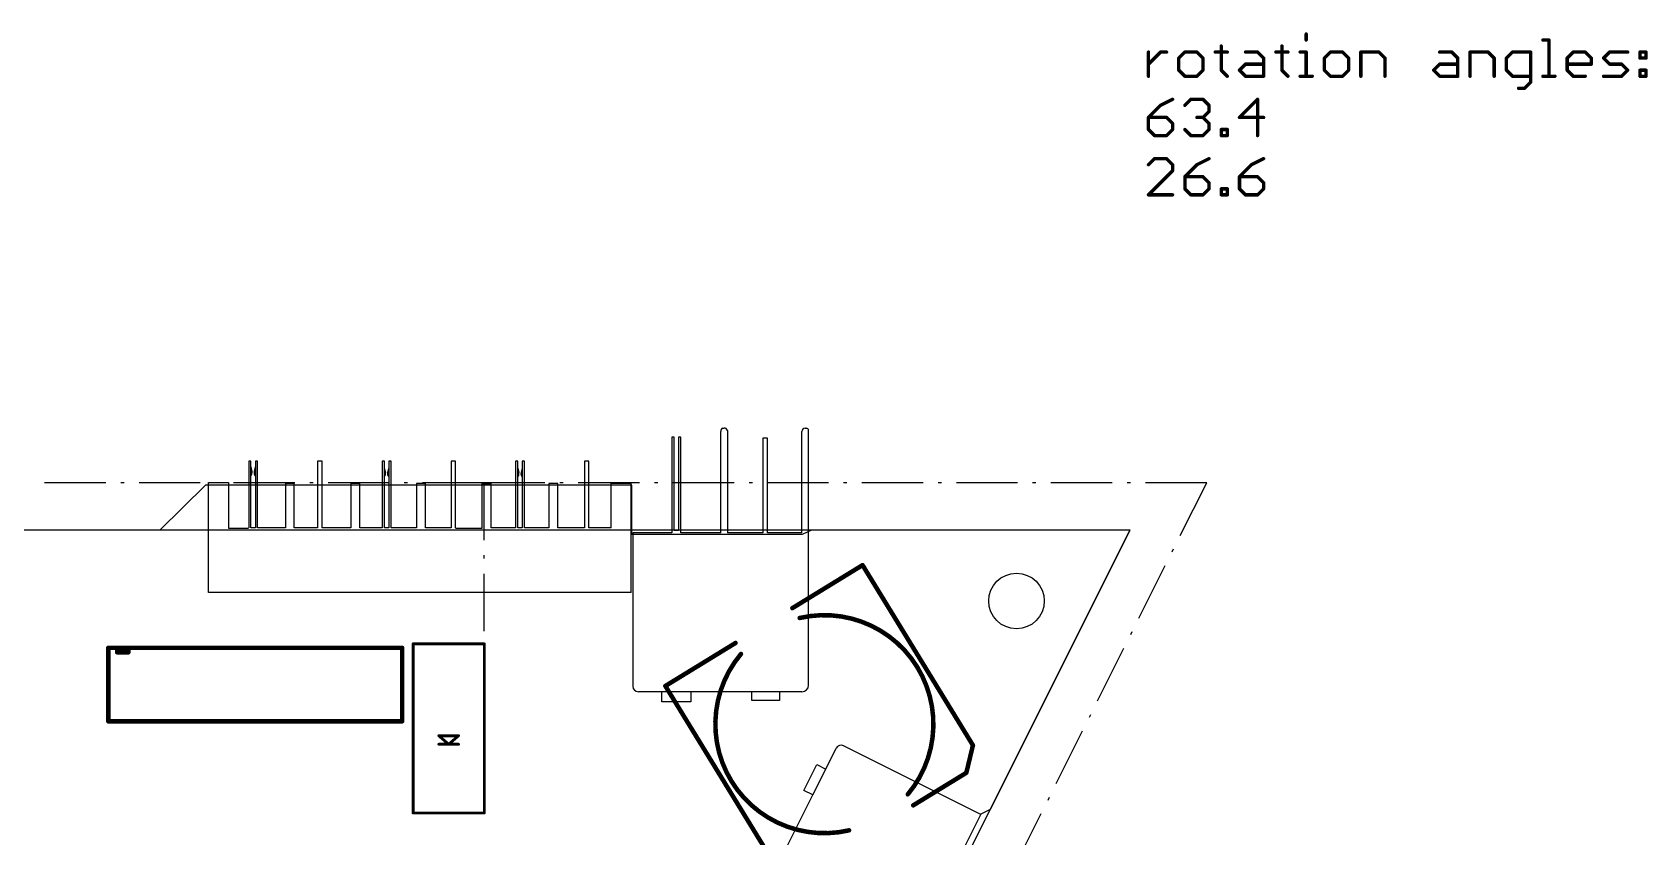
# Model space of a CAD drawing. Extents: x -3 to 110, y -2 to 76.
# Drawn here: x 37.8 to 110.5, y 40.1 to 76.3 of the extents above; entities that cross this region are included whole.
import ezdxf

# ---------------------------------------------------------------- set-up
doc = ezdxf.new("R2010")
doc.units = 0
for name, color, linetype in [('20', 7, 'CONTINUOUS'), ('21', 253, 'CONTINUOUS'), ('22', 253, 'CONTINUOUS'), ('255', 6, 'CONTINUOUS'), ('46', 140, 'CONTINUOUS')]:
    doc.layers.add(name, color=color, linetype=linetype)

msp = doc.modelspace()

# ---------------------------------------------------------------- linework, layer by layer
at = {"layer": '20'}
for p, q in [((45.625, 55.925), (43.575, 53.9)), ((64.8, 55.925), (45.625, 55.925)), ((64.8, 53.7), (64.8, 55.925)), ((43.575, 53.9), (26.95, 53.9)), ((72.875, 53.9), (72.45, 53.7)), ((87.2, 53.9), (72.875, 53.9)), ((80.925, 41.35), (87.2, 53.9)), ((72.45, 53.7), (64.8, 53.7)), ((76.9, 33.975), (80.5, 41.15)), ((80.5, 41.15), (80.925, 41.35))]:
    msp.add_line(p, q, dxfattribs=at)
msp.add_circle((82.0926, 50.7147), 1.25, dxfattribs=at)
at = {"layer": '21'}
for p, q in [((53.6632, 56.6924), (53.7132, 56.4924)), ((53.8632, 56.6924), (53.8132, 56.4924))]:
    msp.add_line(p, q, dxfattribs=at)
for points, const_width in [([(72.0153, 50.3937), (75.1701, 52.3269)], 0.2032), ([(75.1701, 52.3269), (80.1338, 44.2269)], 0.2032), ([(41.253, 45.3056), (41.253, 48.6056)], 0.2032), ([(54.468, 48.6056), (41.253, 48.6056)], 0.2032), ([(54.468, 48.6056), (54.468, 45.3056)], 0.2032), ([(54.9592, 41.1836), (54.9592, 48.7886)], 0.127), ([(54.9592, 48.7886), (55.1652, 48.7886)], 0.127), ([(55.1652, 48.7886), (55.2227, 48.7886)], 0.127), ([(55.1652, 48.7886), (58.1592, 48.7886)], 0.127), ([(58.1592, 48.7886), (58.1592, 41.1836)], 0.127), ([(66.3026, 46.893), (69.4574, 48.8262)], 0.2032), ([(41.653, 48.4056), (41.653, 48.5556)], 0.2032), ([(41.653, 48.4056), (42.153, 48.4056)], 0.2032), ([(42.153, 48.4056), (42.153, 48.5556)], 0.2032), ([(71.2663, 38.7929), (66.3026, 46.893)], 0.2032), ([(54.468, 45.3056), (41.253, 45.3056)], 0.2032), ([(57.0037, 44.6551), (56.1147, 44.6551)], 0.127), ([(56.1147, 44.6551), (56.5592, 44.2741)], 0.127), ([(57.0037, 44.2741), (56.1147, 44.2741)], 0.127), ([(56.5592, 44.2741), (57.0037, 44.6551)], 0.127), ([(80.1338, 44.2269), (79.8367, 42.9892)], 0.2032), ([(79.8367, 42.9892), (77.4493, 41.5262)], 0.2032), ([(57.7052, 41.1836), (54.9592, 41.1836)], 0.127), ([(57.9532, 41.1836), (57.7052, 41.1836)], 0.127), ([(58.1592, 41.1836), (57.7052, 41.1836)], 0.127)]:
    msp.add_lwpolyline(points, dxfattribs=dict(at, const_width=const_width))
for points, const_width in [([(75.2134, 52.3535, 1), (75.1267, 52.3004)], 0.1016), ([(75.1966, 52.2836, 1), (75.1435, 52.3703)], 0.1016), ([(71.9887, 50.437, 1), (72.0418, 50.3504)], 0.1016), ([(77.2045, 42.0213, 0.7208), (72.3453, 49.9509)], 0.2032), ([(72.3338, 50.0004, 1), (72.3568, 49.9014)], 0.1016), ([(41.3038, 48.6056, 1), (41.2022, 48.6056)], 0.1016), ([(41.253, 48.6564, 1), (41.253, 48.5548)], 0.1016), ([(54.5188, 48.6056, 1), (54.4172, 48.6056)], 0.1016), ([(54.468, 48.5548, 1), (54.468, 48.6564)], 0.1016), ([(54.9909, 48.7886, 1), (54.9274, 48.7886)], 0.0635), ([(54.9592, 48.8204, 1), (54.9592, 48.7569)], 0.0635), ([(55.1652, 48.8204, 1), (55.1652, 48.7569)], 0.0635), ([(55.1652, 48.8204, 1), (55.1652, 48.7569)], 0.0635), ([(55.1652, 48.7569, 1), (55.1652, 48.8204)], 0.0635), ([(55.2227, 48.7569, 1), (55.2227, 48.8204)], 0.0635), ([(58.1909, 48.7886, 1), (58.1274, 48.7886)], 0.0635), ([(58.1592, 48.7569, 1), (58.1592, 48.8204)], 0.0635), ([(69.4839, 48.7829, 1), (69.4308, 48.8695)], 0.1016), ([(41.7038, 48.5556, 1), (41.6022, 48.5556)], 0.1016), ([(41.653, 48.4564, 1), (41.653, 48.3548)], 0.1016), ([(41.6022, 48.4056, 1), (41.7038, 48.4056)], 0.1016), ([(42.2038, 48.5556, 1), (42.1022, 48.5556)], 0.1016), ([(42.1022, 48.4056, 1), (42.2038, 48.4056)], 0.1016), ([(42.153, 48.3548, 1), (42.153, 48.4564)], 0.1016), ([(69.7021, 48.3311, 0.7208), (74.5613, 40.4016)], 0.2032), ([(69.741, 48.2984, 1), (69.6632, 48.3638)], 0.1016), ([(66.3459, 46.9195, 1), (66.2593, 46.8664)], 0.1016), ([(66.2761, 46.9363, 1), (66.3291, 46.8496)], 0.1016), ([(41.253, 45.3564, 1), (41.253, 45.2548)], 0.1016), ([(41.2022, 45.3056, 1), (41.3038, 45.3056)], 0.1016), ([(54.4172, 45.3056, 1), (54.5188, 45.3056)], 0.1016), ([(54.468, 45.2548, 1), (54.468, 45.3564)], 0.1016), ([(56.1147, 44.6869, 1), (56.1147, 44.6234)], 0.0635), ([(56.1353, 44.6792, 1), (56.094, 44.631)], 0.0635), ([(56.1147, 44.3059, 1), (56.1147, 44.2424)], 0.0635), ([(56.5385, 44.2982, 1), (56.5798, 44.25)], 0.0635), ([(56.5385, 44.25, 1), (56.5798, 44.2982)], 0.0635), ([(57.0243, 44.631, 1), (56.983, 44.6792)], 0.0635), ([(57.0037, 44.6234, 1), (57.0037, 44.6869)], 0.0635), ([(57.0037, 44.2424, 1), (57.0037, 44.3059)], 0.0635), ([(80.1832, 44.215, 1), (80.0844, 44.2387)], 0.1016), ([(80.0905, 44.2003, 1), (80.1771, 44.2534)], 0.1016), ([(79.7873, 43.0011, 1), (79.8861, 42.9774)], 0.1016), ([(79.8632, 42.9459, 1), (79.8101, 43.0326)], 0.1016), ([(77.1656, 42.054, 1), (77.2434, 41.9886)], 0.1016), ([(77.4227, 41.5696, 1), (77.4758, 41.4829)], 0.1016), ([(54.9274, 41.1836, 1), (54.9909, 41.1836)], 0.0635), ([(54.9592, 41.2154, 1), (54.9592, 41.1518)], 0.0635), ([(57.7052, 41.2154, 1), (57.7052, 41.1518)], 0.0635), ([(57.7052, 41.2154, 1), (57.7052, 41.1518)], 0.0635), ([(57.7052, 41.1518, 1), (57.7052, 41.2154)], 0.0635), ([(57.9532, 41.1518, 1), (57.9532, 41.2154)], 0.0635), ([(58.1274, 41.1836, 1), (58.1909, 41.1836)], 0.0635), ([(58.1592, 41.1518, 1), (58.1592, 41.2154)], 0.0635), ([(74.5728, 40.3521, 1), (74.5499, 40.4511)], 0.1016)]:
    msp.add_lwpolyline(points, format="xyb", dxfattribs=dict(at, const_width=const_width))
for centre, start, end in [((53.5007, 56.4393), 317.8913, 14.0362), ((54.0257, 56.4393), 165.9638, 222.1087)]:
    msp.add_arc(centre, 0.219, start, end, dxfattribs=at)
at = {"layer": '22'}
for p, q in [((68.7925, 53.7836), (68.7925, 58.3336)), ((68.8925, 58.4836), (68.9425, 58.4836)), ((69.0925, 58.3836), (69.0925, 53.7836)), ((72.4425, 53.7836), (72.4425, 58.3336)), ((72.5925, 58.4836), (72.6425, 58.4836)), ((72.7425, 46.9336), (72.7425, 58.3836)), ((66.6925, 58.0836), (66.5925, 58.0836)), ((66.5925, 58.0836), (66.5925, 53.7836)), ((66.6925, 53.8836), (66.6925, 58.0836)), ((66.9925, 58.0836), (66.8925, 58.0836)), ((66.8925, 58.0836), (66.8925, 53.8836)), ((66.9925, 53.7836), (66.9925, 58.0836)), ((70.8925, 58.0336), (70.6925, 58.0336)), ((70.6925, 58.0336), (70.6925, 53.7836)), ((70.8925, 53.7836), (70.8925, 58.0336)), ((47.6669, 56.9985), (47.5669, 56.9985)), ((47.5669, 56.9985), (47.5669, 53.9985)), ((47.6632, 56.7424), (47.7132, 56.5424)), ((47.6669, 53.9985), (47.6669, 56.9985)), ((47.8632, 56.7424), (47.8132, 56.5424)), ((47.9669, 56.9985), (47.8669, 56.9985)), ((47.8669, 56.9985), (47.8669, 53.9985)), ((47.9669, 53.9985), (47.9669, 56.9985)), ((50.8669, 56.9985), (50.6669, 56.9985)), ((50.6669, 56.9985), (50.6669, 53.9985)), ((50.8669, 53.9985), (50.8669, 56.9985)), ((53.6669, 56.9985), (53.5669, 56.9985)), ((53.5669, 56.9985), (53.5669, 53.9985)), ((53.6669, 53.9985), (53.6669, 56.9985)), ((53.9669, 56.9985), (53.8669, 56.9985)), ((53.8669, 56.9985), (53.8669, 53.9985)), ((53.9669, 53.9985), (53.9669, 56.9985)), ((56.8669, 56.9985), (56.6669, 56.9985)), ((56.6669, 56.9985), (56.6669, 53.9985)), ((56.8669, 53.9985), (56.8669, 56.9985)), ((59.6669, 56.9985), (59.5669, 56.9985)), ((59.5669, 56.9985), (59.5669, 53.9985)), ((59.6632, 56.6924), (59.7132, 56.4924)), ((59.6669, 53.9985), (59.6669, 56.9985)), ((59.8632, 56.6924), (59.8132, 56.4924)), ((59.9669, 56.9985), (59.8669, 56.9985)), ((59.8669, 56.9985), (59.8669, 53.9985)), ((59.9669, 53.9985), (59.9669, 56.9985)), ((62.8669, 56.9985), (62.6669, 56.9985)), ((62.6669, 56.9985), (62.6669, 53.9985)), ((62.8669, 53.9985), (62.8669, 56.9985)), ((45.7632, 51.0924), (45.7632, 56.0424)), ((45.7632, 56.0424), (46.6632, 56.0424)), ((46.6632, 56.0424), (46.6632, 53.9924)), ((49.6169, 55.9985), (49.2169, 55.9985)), ((49.2169, 55.9985), (49.2169, 53.9985)), ((49.6169, 53.9985), (49.6169, 55.9985)), ((52.5669, 55.9985), (52.1669, 55.9985)), ((52.1669, 55.9985), (52.1669, 53.9985)), ((52.5669, 53.9985), (52.5669, 55.9985)), ((55.5169, 55.9985), (55.1169, 55.9985)), ((55.1169, 55.9985), (55.1169, 53.9985)), ((55.5169, 53.9985), (55.5169, 55.9985)), ((58.0632, 53.9924), (58.0632, 55.9924)), ((58.0632, 55.9924), (58.4632, 55.9924)), ((58.4669, 53.9985), (58.4669, 55.9985)), ((61.4669, 55.9985), (61.0669, 55.9985)), ((61.0669, 55.9985), (61.0669, 53.9985)), ((61.4669, 53.9985), (61.4669, 55.9985)), ((64.7669, 55.9985), (63.8669, 55.9985)), ((63.8669, 53.9985), (63.8669, 55.9985)), ((64.7669, 51.0985), (64.7669, 55.9985)), ((46.6632, 53.9924), (47.5632, 53.9924)), ((47.8669, 53.9985), (47.6669, 53.9985)), ((49.2169, 53.9985), (47.9669, 53.9985)), ((50.6669, 53.9985), (49.6169, 53.9985)), ((52.1669, 53.9985), (50.8669, 53.9985)), ((53.5669, 53.9985), (52.5669, 53.9985)), ((53.8669, 53.9985), (53.6669, 53.9985)), ((55.1169, 53.9985), (53.9669, 53.9985)), ((56.6669, 53.9985), (55.5169, 53.9985)), ((56.8632, 53.9924), (58.0632, 53.9924)), ((59.5669, 53.9985), (58.4669, 53.9985)), ((59.8669, 53.9985), (59.6669, 53.9985)), ((61.0669, 53.9985), (59.9669, 53.9985)), ((62.6669, 53.9985), (61.4669, 53.9985)), ((63.8669, 53.9985), (62.8669, 53.9985)), ((64.8425, 53.7836), (64.8425, 46.8836)), ((66.5925, 53.7836), (64.8425, 53.7836)), ((66.8925, 53.8836), (66.6925, 53.8836)), ((68.7925, 53.7836), (66.9925, 53.7836)), ((70.6925, 53.7836), (69.0925, 53.7836)), ((72.4425, 53.7836), (70.8925, 53.7836)), ((64.7632, 51.0924), (45.7632, 51.0924)), ((66.1425, 46.6336), (65.0925, 46.6336)), ((67.4425, 46.6336), (66.1425, 46.6336)), ((66.1425, 46.1836), (66.1425, 46.6336)), ((70.1925, 46.6336), (67.4425, 46.6336)), ((67.4425, 46.6336), (67.4425, 46.1836)), ((71.4425, 46.6336), (70.1925, 46.6336)), ((70.1925, 46.2336), (70.1925, 46.6336)), ((72.4425, 46.6336), (71.4425, 46.6336)), ((71.4425, 46.6336), (71.4425, 46.2336)), ((67.4425, 46.1836), (66.1425, 46.1836)), ((71.4425, 46.2336), (70.1925, 46.2336)), ((73.5141, 43.1566), (73.9842, 44.0954)), ((80.4894, 41.1175), (74.3197, 44.207)), ((72.5296, 42.1956), (73.1117, 43.358)), ((72.932, 41.9942), (73.5141, 43.1566)), ((73.1117, 43.358), (73.5141, 43.1566)), ((72.932, 41.9942), (72.5296, 42.1956)), ((71.7007, 39.5352), (72.932, 41.9942)), ((79.7058, 39.5527), (80.4894, 41.1175))]:
    msp.add_line(p, q, dxfattribs=at)
for centre, radius, start, end in [((68.9175, 58.3586), 0.1275, 101.3099, 191.3099), ((68.9675, 58.3586), 0.1275, 11.3099, 101.3099), ((72.5925, 58.3336), 0.15, 90, 180), ((72.6425, 58.3836), 0.1, 0, 90), ((47.5007, 56.4893), 0.219, 317.8913, 14.0362), ((48.0257, 56.4893), 0.219, 165.9638, 222.1087), ((59.5007, 56.4393), 0.219, 317.8913, 14.0362), ((60.0257, 56.4393), 0.219, 165.9638, 222.1087), ((65.0925, 46.8836), 0.25, 180, 270), ((72.4425, 46.9336), 0.3, 270, 0), ((74.2078, 43.9835), 0.25, 63.4, 153.4)]:
    msp.add_arc(centre, radius, start, end, dxfattribs=at)
at = {"layer": '255', "const_width": 0.1524}
for points in [[(95.1188, 76.2084), (95.1188, 75.9372)], [(91.2988, 75.666), (91.2988, 74.5814)], [(94.0274, 75.666), (94.0274, 74.5814)], [(105.7621, 75.9372), (106.0332, 75.9372)], [(106.0332, 75.9372), (106.0332, 74.3102)], [(88.0262, 74.3102), (88.0262, 75.3949)], [(88.0262, 74.8525), (88.5685, 75.3949)], [(88.5685, 75.3949), (88.8397, 75.3949)], [(89.6617, 75.3949), (89.3905, 75.1237)], [(89.3905, 75.1237), (89.3905, 74.5814)], [(90.204, 75.3949), (89.6617, 75.3949)], [(90.4752, 75.1237), (90.204, 75.3949)], [(90.4752, 74.5814), (90.4752, 75.1237)], [(91.0277, 75.3949), (91.57, 75.3949)], [(92.1191, 74.5814), (92.3903, 74.8525)], [(92.3903, 75.3949), (92.9326, 75.3949)], [(92.3903, 74.8525), (93.2037, 74.8525)], [(92.9326, 75.3949), (93.2037, 75.1237)], [(93.2037, 75.1237), (93.2037, 74.3102)], [(93.7562, 75.3949), (94.2986, 75.3949)], [(94.8477, 75.3949), (95.1188, 75.3949)], [(95.1188, 75.3949), (95.1188, 74.3102)], [(96.2103, 75.3949), (95.9391, 75.1237)], [(95.9391, 75.1237), (95.9391, 74.5814)], [(96.7526, 75.3949), (96.2103, 75.3949)], [(97.0238, 75.1237), (96.7526, 75.3949)], [(97.0238, 74.5814), (97.0238, 75.1237)], [(97.5763, 74.3102), (97.5763, 75.3949)], [(97.5763, 75.3949), (98.3898, 75.3949)], [(98.3898, 75.3949), (98.6609, 75.1237)], [(98.6609, 75.1237), (98.6609, 74.3102)], [(100.8506, 74.5814), (101.1218, 74.8525)], [(101.1218, 75.3949), (101.6641, 75.3949)], [(101.1218, 74.8525), (101.9353, 74.8525)], [(101.6641, 75.3949), (101.9353, 75.1237)], [(101.9353, 75.1237), (101.9353, 74.3102)], [(102.4877, 74.3102), (102.4877, 75.3949)], [(102.4877, 75.3949), (103.3012, 75.3949)], [(103.3012, 75.3949), (103.5724, 75.1237)], [(103.5724, 75.1237), (103.5724, 74.3102)], [(104.3961, 75.3949), (104.1249, 75.1237)], [(104.1249, 75.1237), (104.1249, 74.5814)], [(105.2096, 75.3949), (104.3961, 75.3949)], [(105.2096, 74.039), (105.2096, 75.3949)], [(106.8535, 75.1237), (107.1247, 75.3949)], [(106.8535, 74.5814), (106.8535, 75.1237)], [(107.9382, 74.8525), (106.8535, 74.8525)], [(107.1247, 75.3949), (107.667, 75.3949)], [(107.667, 75.3949), (107.9382, 75.1237)], [(107.9382, 75.1237), (107.9382, 74.8525)], [(108.4907, 75.1237), (108.7618, 75.3949)], [(108.7618, 74.8525), (108.4907, 75.1237)], [(108.7618, 75.3949), (109.5753, 75.3949)], [(109.3041, 74.8525), (108.7618, 74.8525)], [(109.5753, 74.5814), (109.3041, 74.8525)], [(110.1278, 75.3949), (110.399, 75.3949)], [(110.1278, 75.1237), (110.1278, 75.3949)], [(110.399, 75.1237), (110.1278, 75.1237)], [(110.399, 75.3949), (110.399, 75.1237)], [(89.3905, 74.5814), (89.6617, 74.3102)], [(89.6617, 74.3102), (90.204, 74.3102)], [(90.204, 74.3102), (90.4752, 74.5814)], [(91.2988, 74.5814), (91.57, 74.3102)], [(92.3903, 74.3102), (92.1191, 74.5814)], [(93.2037, 74.3102), (92.3903, 74.3102)], [(94.0274, 74.5814), (94.2986, 74.3102)], [(94.8477, 74.3102), (95.39, 74.3102)], [(95.9391, 74.5814), (96.2103, 74.3102)], [(96.2103, 74.3102), (96.7526, 74.3102)], [(96.7526, 74.3102), (97.0238, 74.5814)], [(101.1218, 74.3102), (100.8506, 74.5814)], [(101.9353, 74.3102), (101.1218, 74.3102)], [(104.1249, 74.5814), (104.3961, 74.3102)], [(104.3961, 74.3102), (105.2096, 74.3102)], [(104.9384, 73.7679), (105.2096, 74.039)], [(105.7621, 74.3102), (106.3044, 74.3102)], [(107.1247, 74.3102), (106.8535, 74.5814)], [(107.667, 74.3102), (107.1247, 74.3102)], [(108.4907, 74.3102), (109.3041, 74.3102)], [(109.3041, 74.3102), (109.5753, 74.5814)], [(110.1278, 74.5814), (110.399, 74.5814)], [(110.1278, 74.3102), (110.1278, 74.5814)], [(110.399, 74.3102), (110.1278, 74.3102)], [(110.399, 74.5814), (110.399, 74.3102)], [(104.6672, 73.7679), (104.9384, 73.7679)], [(88.5685, 72.999), (88.0262, 72.4567)], [(89.1109, 73.2702), (88.5685, 72.999)], [(89.6634, 72.999), (89.9345, 73.2702)], [(89.9345, 73.2702), (90.4768, 73.2702)], [(90.4768, 73.2702), (90.748, 72.999)], [(90.748, 72.7279), (90.4768, 72.4567)], [(90.748, 72.999), (90.748, 72.7279)], [(92.9326, 73.2702), (92.1191, 72.4567)], [(92.9326, 71.6432), (92.9326, 73.2702)], [(88.0262, 72.4567), (88.0262, 71.9144)], [(88.8397, 72.4567), (88.0262, 72.4567)], [(88.0262, 71.9144), (88.2974, 71.6432)], [(89.1109, 72.1855), (88.8397, 72.4567)], [(88.8397, 71.6432), (89.1109, 71.9144)], [(89.1109, 71.9144), (89.1109, 72.1855)], [(89.9345, 71.6432), (89.6634, 71.9144)], [(90.4768, 72.4567), (90.2057, 72.4567)], [(90.4768, 72.4567), (90.748, 72.1855)], [(90.748, 71.9144), (90.4768, 71.6432)], [(90.748, 72.1855), (90.748, 71.9144)], [(91.3005, 71.6432), (91.3005, 71.9144)], [(91.3005, 71.9144), (91.5717, 71.9144)], [(91.5717, 71.9144), (91.5717, 71.6432)], [(92.1191, 72.4567), (93.2037, 72.4567)], [(88.2974, 71.6432), (88.8397, 71.6432)], [(90.4768, 71.6432), (89.9345, 71.6432)], [(91.5717, 71.6432), (91.3005, 71.6432)], [(88.2974, 70.6032), (88.0262, 70.332)], [(88.8397, 70.6032), (88.2974, 70.6032)], [(89.1109, 70.332), (88.8397, 70.6032)], [(90.748, 70.6032), (90.2057, 70.332)], [(93.2037, 70.6032), (92.6614, 70.332)], [(88.0262, 68.9762), (89.1109, 70.0609)], [(89.1109, 70.0609), (89.1109, 70.332)], [(90.2057, 70.332), (89.6634, 69.7897)], [(89.6634, 69.7897), (89.6634, 69.2474)], [(90.4768, 69.7897), (89.6634, 69.7897)], [(90.748, 69.5185), (90.4768, 69.7897)], [(92.6614, 70.332), (92.1191, 69.7897)], [(92.1191, 69.7897), (92.1191, 69.2474)], [(92.9326, 69.7897), (92.1191, 69.7897)], [(93.2037, 69.5185), (92.9326, 69.7897)], [(89.1109, 68.9762), (88.0262, 68.9762)], [(89.6634, 69.2474), (89.9345, 68.9762)], [(89.9345, 68.9762), (90.4768, 68.9762)], [(90.4768, 68.9762), (90.748, 69.2474)], [(90.748, 69.2474), (90.748, 69.5185)], [(91.3005, 68.9762), (91.3005, 69.2474)], [(91.3005, 69.2474), (91.5717, 69.2474)], [(91.5717, 68.9762), (91.3005, 68.9762)], [(91.5717, 69.2474), (91.5717, 68.9762)], [(92.1191, 69.2474), (92.3903, 68.9762)], [(92.3903, 68.9762), (92.9326, 68.9762)], [(92.9326, 68.9762), (93.2037, 69.2474)], [(93.2037, 69.2474), (93.2037, 69.5185)]]:
    msp.add_lwpolyline(points, dxfattribs=at)
at = {"layer": '255', "const_width": 0.0762}
for points in [[(95.1569, 76.2084, 1), (95.0807, 76.2084)], [(91.3369, 75.666, 1), (91.2607, 75.666)], [(94.0655, 75.666, 1), (93.9893, 75.666)], [(95.0807, 75.9372, 1), (95.1569, 75.9372)], [(105.7621, 75.9753, 1), (105.7621, 75.8991)], [(106.0713, 75.9372, 1), (105.9951, 75.9372)], [(106.0332, 75.8991, 1), (106.0332, 75.9753)], [(88.0643, 75.3949, 1), (87.9881, 75.3949)], [(87.9993, 74.8795, 1), (88.0531, 74.8256)], [(88.5685, 75.433, 1), (88.5685, 75.3568)], [(88.5955, 75.3679, 1), (88.5416, 75.4218)], [(88.8397, 75.3568, 1), (88.8397, 75.433)], [(89.4286, 75.1237, 1), (89.3524, 75.1237)], [(89.3636, 75.1506, 1), (89.4174, 75.0968)], [(89.6617, 75.433, 1), (89.6617, 75.3568)], [(89.6886, 75.3679, 1), (89.6347, 75.4218)], [(90.2309, 75.4218, 1), (90.177, 75.3679)], [(90.204, 75.3568, 1), (90.204, 75.433)], [(90.5133, 75.1237, 1), (90.4371, 75.1237)], [(90.4482, 75.0968, 1), (90.5021, 75.1506)], [(91.0277, 75.433, 1), (91.0277, 75.3568)], [(91.57, 75.3568, 1), (91.57, 75.433)], [(92.3903, 75.433, 1), (92.3903, 75.3568)], [(92.3903, 74.8906, 1), (92.3903, 74.8144)], [(92.4172, 74.8256, 1), (92.3633, 74.8795)], [(92.9595, 75.4218, 1), (92.9056, 75.3679)], [(92.9326, 75.3568, 1), (92.9326, 75.433)], [(93.2418, 75.1237, 1), (93.1656, 75.1237)], [(93.1768, 75.0968, 1), (93.2307, 75.1506)], [(93.2037, 74.8144, 1), (93.2037, 74.8906)], [(93.7562, 75.433, 1), (93.7562, 75.3568)], [(94.2986, 75.3568, 1), (94.2986, 75.433)], [(94.8477, 75.433, 1), (94.8477, 75.3568)], [(95.1569, 75.3949, 1), (95.0807, 75.3949)], [(95.1188, 75.3568, 1), (95.1188, 75.433)], [(95.9772, 75.1237, 1), (95.901, 75.1237)], [(95.9122, 75.1506, 1), (95.9661, 75.0968)], [(96.2103, 75.433, 1), (96.2103, 75.3568)], [(96.2372, 75.3679, 1), (96.1833, 75.4218)], [(96.7796, 75.4218, 1), (96.7257, 75.3679)], [(96.7526, 75.3568, 1), (96.7526, 75.433)], [(97.0619, 75.1237, 1), (96.9857, 75.1237)], [(96.9968, 75.0968, 1), (97.0507, 75.1506)], [(97.6144, 75.3949, 1), (97.5382, 75.3949)], [(97.5763, 75.433, 1), (97.5763, 75.3568)], [(98.4167, 75.4218, 1), (98.3628, 75.3679)], [(98.3898, 75.3568, 1), (98.3898, 75.433)], [(98.699, 75.1237, 1), (98.6228, 75.1237)], [(98.634, 75.0968, 1), (98.6879, 75.1506)], [(101.1218, 75.433, 1), (101.1218, 75.3568)], [(101.1218, 74.8906, 1), (101.1218, 74.8144)], [(101.1487, 74.8256, 1), (101.0948, 74.8795)], [(101.691, 75.4218, 1), (101.6371, 75.3679)], [(101.6641, 75.3568, 1), (101.6641, 75.433)], [(101.9734, 75.1237, 1), (101.8972, 75.1237)], [(101.9083, 75.0968, 1), (101.9622, 75.1506)], [(101.9353, 74.8144, 1), (101.9353, 74.8906)], [(102.5258, 75.3949, 1), (102.4496, 75.3949)], [(102.4877, 75.433, 1), (102.4877, 75.3568)], [(103.3282, 75.4218, 1), (103.2743, 75.3679)], [(103.3012, 75.3568, 1), (103.3012, 75.433)], [(103.6105, 75.1237, 1), (103.5343, 75.1237)], [(103.5455, 75.0968, 1), (103.5993, 75.1506)], [(104.163, 75.1237, 1), (104.0868, 75.1237)], [(104.098, 75.1506, 1), (104.1518, 75.0968)], [(104.3961, 75.433, 1), (104.3961, 75.3568)], [(104.423, 75.3679, 1), (104.3691, 75.4218)], [(105.2477, 75.3949, 1), (105.1715, 75.3949)], [(105.2096, 75.3568, 1), (105.2096, 75.433)], [(106.8916, 75.1237, 1), (106.8154, 75.1237)], [(106.8535, 74.8906, 1), (106.8535, 74.8144)], [(106.8266, 75.1506, 1), (106.8804, 75.0968)], [(107.1247, 75.433, 1), (107.1247, 75.3568)], [(107.1516, 75.3679, 1), (107.0977, 75.4218)], [(107.6939, 75.4218, 1), (107.64, 75.3679)], [(107.667, 75.3568, 1), (107.667, 75.433)], [(107.9763, 75.1237, 1), (107.9001, 75.1237)], [(107.9001, 74.8525, 1), (107.9763, 74.8525)], [(107.9112, 75.0968, 1), (107.9651, 75.1506)], [(107.9382, 74.8144, 1), (107.9382, 74.8906)], [(108.5176, 75.1506, 1), (108.4637, 75.0968)], [(108.4637, 75.1506, 1), (108.5176, 75.0968)], [(108.7618, 75.433, 1), (108.7618, 75.3568)], [(108.7618, 74.8906, 1), (108.7618, 74.8144)], [(108.7888, 75.3679, 1), (108.7349, 75.4218)], [(108.7349, 74.8256, 1), (108.7888, 74.8795)], [(109.3311, 74.8795, 1), (109.2772, 74.8256)], [(109.3041, 74.8144, 1), (109.3041, 74.8906)], [(109.5753, 75.3568, 1), (109.5753, 75.433)], [(110.1278, 75.433, 1), (110.1278, 75.3568)], [(110.1659, 75.3949, 1), (110.0897, 75.3949)], [(110.1278, 75.1618, 1), (110.1278, 75.0856)], [(110.0897, 75.1237, 1), (110.1659, 75.1237)], [(110.4371, 75.3949, 1), (110.3609, 75.3949)], [(110.3609, 75.1237, 1), (110.4371, 75.1237)], [(110.399, 75.3568, 1), (110.399, 75.433)], [(110.399, 75.0856, 1), (110.399, 75.1618)], [(87.9881, 74.3102, 1), (88.0643, 74.3102)], [(89.4174, 74.6083, 1), (89.3636, 74.5544)], [(89.3524, 74.5814, 1), (89.4286, 74.5814)], [(89.6617, 74.3483, 1), (89.6617, 74.2721)], [(89.6347, 74.2833, 1), (89.6886, 74.3371)], [(90.1771, 74.3371, 1), (90.2309, 74.2833)], [(90.204, 74.2721, 1), (90.204, 74.3483)], [(90.4371, 74.5814, 1), (90.5133, 74.5814)], [(90.5021, 74.5544, 1), (90.4482, 74.6083)], [(91.3258, 74.6083, 1), (91.2719, 74.5544)], [(91.2607, 74.5814, 1), (91.3369, 74.5814)], [(91.543, 74.2833, 1), (91.5969, 74.3371)], [(92.146, 74.6083, 1), (92.0921, 74.5544)], [(92.0921, 74.6083, 1), (92.146, 74.5544)], [(92.3903, 74.3483, 1), (92.3903, 74.2721)], [(92.3633, 74.2833, 1), (92.4172, 74.3371)], [(93.1656, 74.3102, 1), (93.2418, 74.3102)], [(93.2037, 74.2721, 1), (93.2037, 74.3483)], [(94.0543, 74.6083, 1), (94.0005, 74.5544)], [(93.9893, 74.5814, 1), (94.0655, 74.5814)], [(94.2716, 74.2833, 1), (94.3255, 74.3371)], [(94.8477, 74.3483, 1), (94.8477, 74.2721)], [(95.0807, 74.3102, 1), (95.1569, 74.3102)], [(95.39, 74.2721, 1), (95.39, 74.3483)], [(95.9661, 74.6083, 1), (95.9122, 74.5544)], [(95.901, 74.5814, 1), (95.9772, 74.5814)], [(96.2103, 74.3483, 1), (96.2103, 74.2721)], [(96.1833, 74.2833, 1), (96.2372, 74.3371)], [(96.7257, 74.3371, 1), (96.7796, 74.2833)], [(96.7526, 74.2721, 1), (96.7526, 74.3483)], [(96.9857, 74.5814, 1), (97.0619, 74.5814)], [(97.0507, 74.5544, 1), (96.9968, 74.6083)], [(97.5382, 74.3102, 1), (97.6144, 74.3102)], [(98.6228, 74.3102, 1), (98.699, 74.3102)], [(100.8775, 74.6083, 1), (100.8236, 74.5544)], [(100.8236, 74.6083, 1), (100.8775, 74.5544)], [(101.1218, 74.3483, 1), (101.1218, 74.2721)], [(101.0948, 74.2833, 1), (101.1487, 74.3371)], [(101.8972, 74.3102, 1), (101.9734, 74.3102)], [(101.9353, 74.2721, 1), (101.9353, 74.3483)], [(102.4496, 74.3102, 1), (102.5258, 74.3102)], [(103.5343, 74.3102, 1), (103.6105, 74.3102)], [(104.1518, 74.6083, 1), (104.098, 74.5544)], [(104.0868, 74.5814, 1), (104.163, 74.5814)], [(104.3961, 74.3483, 1), (104.3961, 74.2721)], [(104.3691, 74.2833, 1), (104.423, 74.3371)], [(105.2365, 74.0121, 1), (105.1826, 74.066)], [(105.2096, 74.2721, 1), (105.2096, 74.3483)], [(105.7621, 74.3483, 1), (105.7621, 74.2721)], [(105.9951, 74.3102, 1), (106.0713, 74.3102)], [(106.3044, 74.2721, 1), (106.3044, 74.3483)], [(106.8804, 74.6083, 1), (106.8266, 74.5544)], [(106.8154, 74.5814, 1), (106.8916, 74.5814)], [(107.1247, 74.3483, 1), (107.1247, 74.2721)], [(107.0977, 74.2833, 1), (107.1516, 74.3371)], [(107.667, 74.2721, 1), (107.667, 74.3483)], [(108.4907, 74.3483, 1), (108.4907, 74.2721)], [(109.2772, 74.3371, 1), (109.3311, 74.2833)], [(109.3041, 74.2721, 1), (109.3041, 74.3483)], [(109.6023, 74.5544, 1), (109.5484, 74.6083)], [(109.5484, 74.5544, 1), (109.6023, 74.6083)], [(110.1278, 74.6195, 1), (110.1278, 74.5433)], [(110.1659, 74.5814, 1), (110.0897, 74.5814)], [(110.1278, 74.3483, 1), (110.1278, 74.2721)], [(110.0897, 74.3102, 1), (110.1659, 74.3102)], [(110.4371, 74.5814, 1), (110.3609, 74.5814)], [(110.3609, 74.3102, 1), (110.4371, 74.3102)], [(110.399, 74.5433, 1), (110.399, 74.6195)], [(110.399, 74.2721, 1), (110.399, 74.3483)], [(104.6672, 73.806, 1), (104.6672, 73.7298)], [(104.9115, 73.7948, 1), (104.9653, 73.7409)], [(104.9384, 73.7298, 1), (104.9384, 73.806)], [(105.1715, 74.039, 1), (105.2477, 74.039)], [(88.5515, 73.0331, 1), (88.5856, 72.9649)], [(88.5955, 72.9721, 1), (88.5416, 73.026)], [(89.1279, 73.2361, 1), (89.0938, 73.3043)], [(89.6364, 73.026, 1), (89.6903, 72.9721)], [(89.9345, 73.3083, 1), (89.9345, 73.2321)], [(89.9615, 73.2432, 1), (89.9076, 73.2971)], [(90.5038, 73.2971, 1), (90.4499, 73.2432)], [(90.4768, 73.2321, 1), (90.4768, 73.3083)], [(90.7861, 72.999, 1), (90.7099, 72.999)], [(90.7099, 72.7279, 1), (90.7861, 72.7279)], [(90.7211, 72.9721, 1), (90.775, 73.026)], [(90.775, 72.7009, 1), (90.7211, 72.7548)], [(92.9707, 73.2702, 1), (92.8945, 73.2702)], [(92.9595, 73.2432, 1), (92.9056, 73.2971)], [(88.0643, 72.4567, 1), (87.9881, 72.4567)], [(88.0262, 72.4948, 1), (88.0262, 72.4186)], [(88.0531, 71.9413, 1), (87.9993, 71.8874)], [(87.9881, 71.9144, 1), (88.0643, 71.9144)], [(87.9993, 72.4836, 1), (88.0531, 72.4298)], [(88.8666, 72.4836, 1), (88.8128, 72.4298)], [(88.8397, 72.4186, 1), (88.8397, 72.4948)], [(89.149, 72.1855, 1), (89.0728, 72.1855)], [(89.0728, 71.9144, 1), (89.149, 71.9144)], [(89.0839, 72.1586, 1), (89.1378, 72.2125)], [(89.1378, 71.8874, 1), (89.0839, 71.9413)], [(89.6903, 71.9413, 1), (89.6364, 71.8874)], [(90.2057, 72.4948, 1), (90.2057, 72.4186)], [(90.5038, 72.4836, 1), (90.4499, 72.4298)], [(90.4499, 72.4836, 1), (90.5038, 72.4298)], [(90.4768, 72.4186, 1), (90.4768, 72.4948)], [(90.7861, 72.1855, 1), (90.7099, 72.1855)], [(90.7099, 71.9144, 1), (90.7861, 71.9144)], [(90.7211, 72.1586, 1), (90.775, 72.2125)], [(90.775, 71.8874, 1), (90.7211, 71.9413)], [(91.3386, 71.9144, 1), (91.2624, 71.9144)], [(91.3005, 71.9525, 1), (91.3005, 71.8763)], [(91.6098, 71.9144, 1), (91.5336, 71.9144)], [(91.5717, 71.8763, 1), (91.5717, 71.9525)], [(92.1191, 72.4948, 1), (92.1191, 72.4186)], [(92.0921, 72.4836, 1), (92.146, 72.4298)], [(93.2037, 72.4186, 1), (93.2037, 72.4948)], [(88.2974, 71.6813, 1), (88.2974, 71.6051)], [(88.2704, 71.6163, 1), (88.3243, 71.6701)], [(88.8128, 71.6701, 1), (88.8666, 71.6163)], [(88.8397, 71.6051, 1), (88.8397, 71.6813)], [(89.9345, 71.6813, 1), (89.9345, 71.6051)], [(89.9076, 71.6163, 1), (89.9615, 71.6701)], [(90.4499, 71.6701, 1), (90.5038, 71.6163)], [(90.4768, 71.6051, 1), (90.4768, 71.6813)], [(91.3005, 71.6813, 1), (91.3005, 71.6051)], [(91.2624, 71.6432, 1), (91.3386, 71.6432)], [(91.5336, 71.6432, 1), (91.6098, 71.6432)], [(91.5717, 71.6051, 1), (91.5717, 71.6813)], [(92.8945, 71.6432, 1), (92.9707, 71.6432)], [(88.2974, 70.6413, 1), (88.2974, 70.5651)], [(88.3243, 70.5762, 1), (88.2704, 70.6301)], [(88.8666, 70.6301, 1), (88.8128, 70.5762)], [(88.8397, 70.5651, 1), (88.8397, 70.6413)], [(90.7651, 70.5691, 1), (90.731, 70.6373)], [(93.2208, 70.5691, 1), (93.1867, 70.6373)], [(87.9993, 70.359, 1), (88.0531, 70.3051)], [(89.149, 70.332, 1), (89.0728, 70.332)], [(89.0728, 70.0609, 1), (89.149, 70.0609)], [(89.0839, 70.3051, 1), (89.1378, 70.359)], [(89.1378, 70.0339, 1), (89.0839, 70.0878)], [(89.7015, 69.7897, 1), (89.6253, 69.7897)], [(89.6634, 69.8278, 1), (89.6634, 69.7516)], [(89.6364, 69.8166, 1), (89.6903, 69.7628)], [(90.1886, 70.3661, 1), (90.2227, 70.2979)], [(90.2326, 70.3051, 1), (90.1787, 70.359)], [(90.5038, 69.8166, 1), (90.4499, 69.7628)], [(90.4768, 69.7516, 1), (90.4768, 69.8278)], [(92.1572, 69.7897, 1), (92.081, 69.7897)], [(92.1191, 69.8278, 1), (92.1191, 69.7516)], [(92.0921, 69.8166, 1), (92.146, 69.7628)], [(92.6444, 70.3661, 1), (92.6785, 70.2979)], [(92.6884, 70.3051, 1), (92.6345, 70.359)], [(92.9595, 69.8166, 1), (92.9056, 69.7628)], [(92.9326, 69.7516, 1), (92.9326, 69.8278)], [(88.0262, 69.0143, 1), (88.0262, 68.9381)], [(87.9993, 69.0031, 1), (88.0531, 68.9493)], [(89.1109, 68.9381, 1), (89.1109, 69.0143)], [(89.6903, 69.2743, 1), (89.6364, 69.2204)], [(89.6253, 69.2474, 1), (89.7015, 69.2474)], [(89.9345, 69.0143, 1), (89.9345, 68.9381)], [(89.9076, 68.9493, 1), (89.9615, 69.0031)], [(90.4499, 69.0031, 1), (90.5038, 68.9493)], [(90.4768, 68.9381, 1), (90.4768, 69.0143)], [(90.7861, 69.5185, 1), (90.7099, 69.5185)], [(90.7099, 69.2474, 1), (90.7861, 69.2474)], [(90.7211, 69.4916, 1), (90.775, 69.5455)], [(90.775, 69.2204, 1), (90.7211, 69.2743)], [(91.3386, 69.2474, 1), (91.2624, 69.2474)], [(91.3005, 69.2855, 1), (91.3005, 69.2093)], [(91.3005, 69.0143, 1), (91.3005, 68.9381)], [(91.2624, 68.9762, 1), (91.3386, 68.9762)], [(91.6098, 69.2474, 1), (91.5336, 69.2474)], [(91.5336, 68.9762, 1), (91.6098, 68.9762)], [(91.5717, 69.2093, 1), (91.5717, 69.2855)], [(91.5717, 68.9381, 1), (91.5717, 69.0143)], [(92.146, 69.2743, 1), (92.0921, 69.2204)], [(92.081, 69.2474, 1), (92.1572, 69.2474)], [(92.3903, 69.0143, 1), (92.3903, 68.9381)], [(92.3633, 68.9493, 1), (92.4172, 69.0031)], [(92.9056, 69.0031, 1), (92.9595, 68.9493)], [(92.9326, 68.9381, 1), (92.9326, 69.0143)], [(93.2418, 69.5185, 1), (93.1656, 69.5185)], [(93.1656, 69.2474, 1), (93.2418, 69.2474)], [(93.1768, 69.4916, 1), (93.2307, 69.5455)], [(93.2307, 69.2204, 1), (93.1768, 69.2743)]]:
    msp.add_lwpolyline(points, format="xyb", dxfattribs=at)
at = {"layer": '46'}
for p, q in [((41.136, 56.034), (38.3853, 56.034)), ((41.961, 56.034), (41.811, 56.034)), ((45.3866, 56.034), (42.636, 56.034)), ((46.2116, 56.034), (46.0616, 56.034)), ((49.6373, 56.034), (46.8866, 56.034)), ((50.4623, 56.034), (50.3123, 56.034)), ((53.888, 56.034), (51.1373, 56.034)), ((54.713, 56.034), (54.563, 56.034)), ((58.1386, 56.034), (55.388, 56.034)), ((60.8893, 56.034), (58.1386, 56.034)), ((58.1386, 56.034), (58.1386, 53.4428)), ((61.7143, 56.034), (61.5643, 56.034)), ((65.14, 56.034), (62.3893, 56.034)), ((65.965, 56.034), (65.815, 56.034)), ((69.3907, 56.034), (66.64, 56.034)), ((70.2156, 56.034), (70.0657, 56.034)), ((73.6413, 56.034), (70.8907, 56.034)), ((74.4663, 56.034), (74.3163, 56.034)), ((77.892, 56.034), (75.1413, 56.034)), ((78.717, 56.034), (78.567, 56.034)), ((82.1427, 56.034), (79.392, 56.034)), ((82.9677, 56.034), (82.8177, 56.034)), ((86.3933, 56.034), (83.6427, 56.034)), ((87.2183, 56.034), (87.0683, 56.034)), ((90.644, 56.034), (87.8933, 56.034)), ((89.4558, 53.6576), (90.644, 56.034)), ((87.1878, 53.898), (26.9534, 53.898)), ((60.2502, 0.0227), (87.1878, 53.898)), ((89.0868, 52.9197), (89.1539, 53.0539)), ((58.1386, 52.7678), (58.1386, 52.6178)), ((87.5968, 49.9395), (88.785, 52.316)), ((58.1386, 51.9428), (58.1386, 49.3516)), ((87.2278, 49.2016), (87.2949, 49.3358)), ((85.7377, 46.2215), (86.9259, 48.5979)), ((85.3688, 45.4836), (85.4359, 45.6177)), ((83.8787, 42.5034), (85.0669, 44.8798)), ((83.5097, 41.7655), (83.5768, 41.8997)), ((82.0197, 38.7854), (83.2079, 41.1618))]:
    msp.add_line(p, q, dxfattribs=at)

doc.saveas('drawing.dxf')
